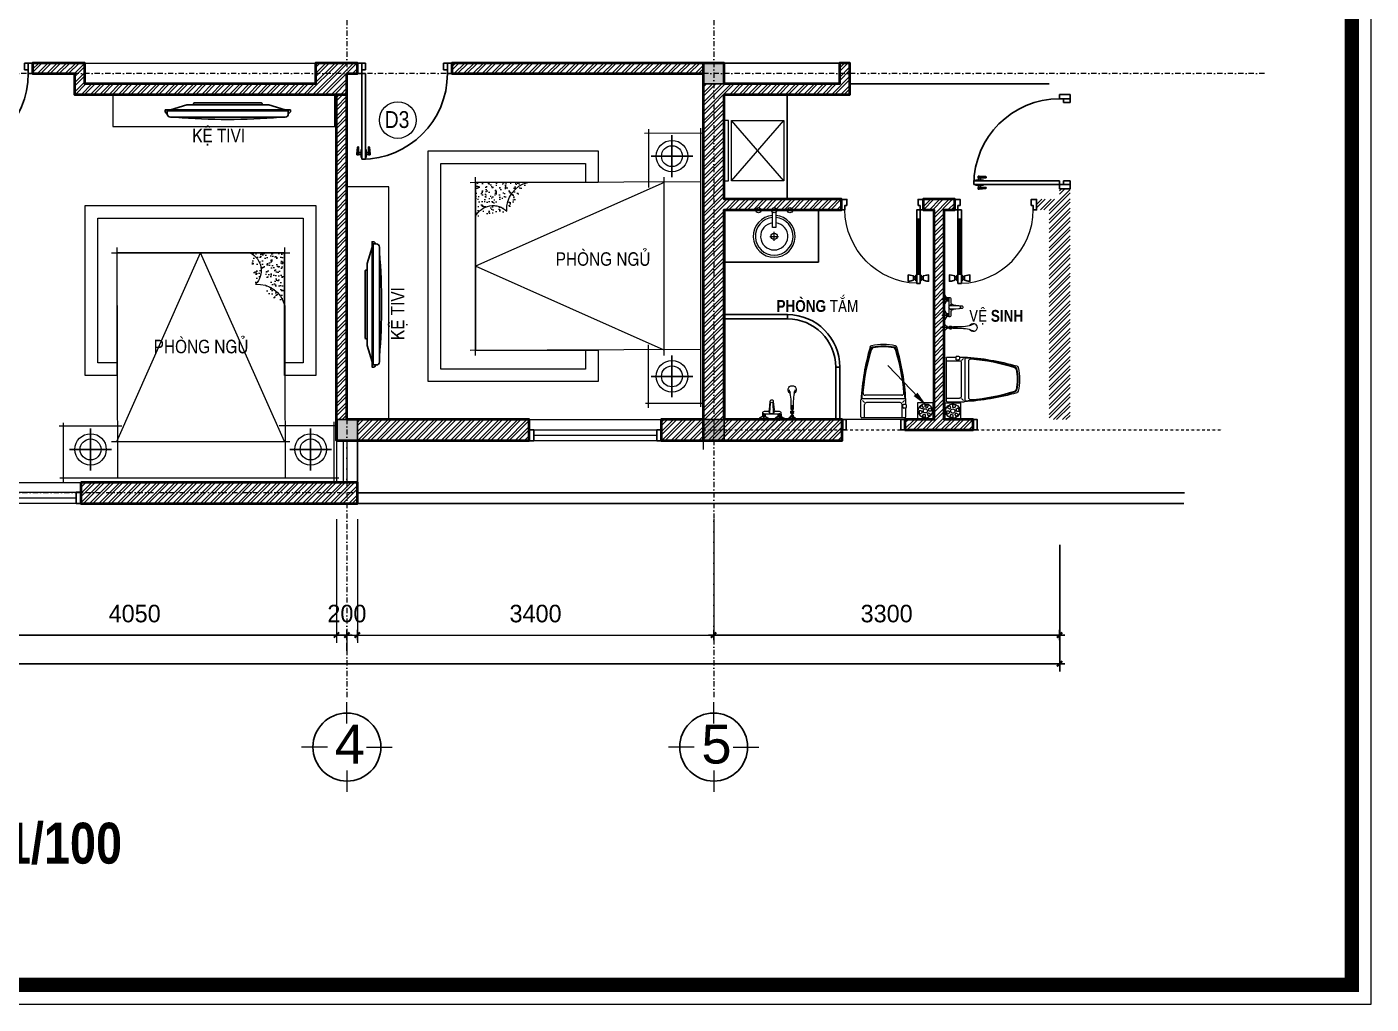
# Model space of a CAD drawing. Header units: millimetres. Extents: x 615730 to 2792744, y 139412 to 597571.
# Drawn here: x 1227674 to 1240500, y 232386 to 241705 of the extents above; entities that cross this region are included whole.
import ezdxf
from ezdxf.enums import TextEntityAlignment as Align

# ---------------------------------------------------------------- set-up
doc = ezdxf.new("R2010")
doc.units = ezdxf.units.MM
doc.header["$MEASUREMENT"] = 0
doc.header["$PDMODE"] = 34
doc.linetypes.add('DASHDOT', pattern=[1, 0.5, -0.25, 0, -0.25])
doc.linetypes.add('DOT', pattern=[0.25, 0, -0.25])
doc.layers.get('0').update_dxf_attribs({"lineweight": 5})
for name, color, linetype, lineweight in [('0.1(9)', 9, 'Continuous', 13), ('1', 1, 'Continuous', 40), ('1L', 1, 'Continuous', 9), ('AN_0.20', 2, 'Continuous', 20), ('AN_CUA', 51, 'Continuous', 15), ('CHITIET', 144, 'Continuous', 5), ('HATCH', 42, 'Continuous', 5), ('KT', 148, 'Continuous', 18), ('NETMANH', 155, 'Continuous', 13), ('NETNGOAITUONG', 1, 'Continuous', 40), ('NTHAY1', 61, 'Continuous', 25), ('thay', 7, 'Continuous', 15), ('TIM TRUC', 149, 'DASHDOT', 9), ('VATDUNG', 33, 'Continuous', 13), ('VATLIEU', 35, 'Continuous', 9), ('VLIEU', 250, 'Continuous', 9)]:
    doc.layers.add(name, color=color, linetype=linetype, lineweight=lineweight)
for name, color, linetype in [('AN_TEXT', 254, 'Continuous'), ('CUA', 132, 'Continuous'), ('DOORS', 1, 'Continuous'), ('H', 252, 'Continuous'), ('KICHTHUOC', 1, 'Continuous'), ('LINE-CUT', 20, 'Continuous'), ('NET MANH', 252, 'Continuous'), ('NETCAT', 4, 'Continuous'), ('netthay', 3, 'Continuous'), ('NOITHAT', 144, 'Continuous'), ('ROAN', 5, 'Continuous'), ('SWING', 7, 'Continuous'), ('TEXT', 2, 'Continuous'), ('THBI-VS', 1, 'Continuous'), ('VL', 155, 'Continuous')]:
    doc.layers.add(name, color=color, linetype=linetype)
doc.styles.add('H-B', font='')
doc.styles.add('H280', font='', dxfattribs={"height": 200})
doc.styles.add('KT OZON', font='', dxfattribs={"height": 200})
doc.styles.add('romans', font='romans.shx', dxfattribs={"height": 240})
doc.styles.get("Standard").update_dxf_attribs({"font": ''})
doc.styles.add('STYLE2', font='')
doc.styles.add('VN HELL-B', font='')
doc.styles.add('VNI-AVO', font='vni-roms.shx')
doc.styles.get('H-B').set_extended_font_data('VNI-Helve-Condense', bold=True)
doc.styles.get('H280').set_extended_font_data('VNI-Avo')
doc.styles.get('KT OZON').set_extended_font_data('VNI-Helve')
doc.styles.get('Standard').set_extended_font_data('VNI-Avo')
doc.styles.get('STYLE2').set_extended_font_data('.VnArial NarrowH')
doc.styles.get('VN HELL-B').set_extended_font_data('VNI-Helve-Condense', bold=True)
doc.dimstyles.new('1-50b', dxfattribs={"dimtxt": 167, "dimasz": 50, "dimexe": 75, "dimexo": 150, "dimgap": 120, "dimtad": 1, "dimdec": 0, "dimzin": 12, "dimtxsty": 'VNI-AVO', "dimblk": ']', "dimcen": 0, "dimdle": 50, "dimclrd": 252, "dimclre": 252, "dimclrt": 2, "dimadec": 0, "dimazin": 0, "dimtfac": 1, "dimtdec": 0, "dimtix": 1, "dimtmove": 2, "dimatfit": 0, "dimldrblk": 'OPEN90', "dimfxl": 1, "dimlwd": -1, "dimlwe": -1, "dimarcsym": 0})
doc.dimstyles.new('LU-LD50', dxfattribs={"dimscale": 50, "dimtxt": 2, "dimasz": 3, "dimexe": 1.5, "dimexo": 1.5, "dimgap": 1, "dimtad": 1, "dimdec": 0, "dimzin": 0, "dimdsep": 46, "dimtxsty": 'VN HELL-B', "dimcen": 1, "dimdle": 1, "dimclrd": 256, "dimclre": 256, "dimclrt": 40, "dimadec": 0, "dimazin": 0, "dimtfac": 1, "dimtdec": 0, "dimtix": 1, "dimtmove": 2, "dimatfit": 3, "dimfxl": 2, "dimtolj": 1, "dimtzin": 0, "dimarcsym": 0})
pattern_1 = [(45, (552952.06, -52550.75), (-44.194174, 44.194174), []), (45, (552952.06, -52519.5), (-44.194174, 44.194174), [])]

# ---------------------------------------------------------------- blocks, each defined once
blk = doc.blocks.new('08PDRR02')
at = {"color": 0, "linetype": 'ByBlock'}
for p, q in [((1, 0), (0, 0)), ((0, 0), (0, -1)), ((1, -1), (1, 0)), ((0, -1), (1, -1))]:
    blk.add_line(p, q, dxfattribs=at)
blk = doc.blocks.new('08PDNB02')
at = {"color": 0, "linetype": 'ByBlock'}
for p, q in [((0, -1.62), (0, 1.62)), ((0, 1.62), (0.25, 1.62)), ((0.25, -1.62), (0.25, 1.62)), ((0.25, 0.38), (1.25, 0.38)), ((1.25, -0.55), (1.25, 2.75)), ((1.25, 2.75), (1.54, 2.75)), ((1.54, 2.75), (1.69, 2.59)), ((1.69, 2.59), (1.95, -0.13)), ((0.25, -1.62), (0, -1.62)), ((1.25, -0.38), (0.25, -0.38)), ((1.95, -0.55), (1.25, -0.55)), ((1.95, -0.13), (1.95, -0.55))]:
    blk.add_line(p, q, dxfattribs=at)
blk = doc.blocks.new('*U45')
at = {"layer": 'DOORS', "color": 0, "linetype": 'Continuous', "ltscale": 200}
for p, q in [((0, 15), (0, 55)), ((900, 15), (900, 55)), ((0, -25), (0, -55)), ((900, -25), (900, -55))]:
    blk.add_line(p, q, dxfattribs=at)
at = {"layer": 'SWING', "color": 1, "linetype": 'Continuous', "ltscale": 200}
blk.add_arc((0, 55), 900, 0, 90, dxfattribs=at)
at = {"layer": 'DOORS', "color": 8, "linetype": 'Continuous', "ltscale": 200, "xscale": 25.4, "yscale": 25.4, "zscale": 25.4, "rotation": 180}
blk.add_blockref('08PDNB02', (0, 895), dxfattribs=at)
at = {"layer": 'DOORS', "color": 0, "linetype": 'Continuous', "ltscale": 200, "xscale": 900, "yscale": 39.99999999999999, "rotation": 90}
blk.add_blockref('08PDRR02', (0, 55), dxfattribs=at)
at = {"layer": 'DOORS', "color": 8, "linetype": 'Continuous', "ltscale": 200, "xscale": 25.4, "yscale": -25.4, "zscale": 25.4}
blk.add_blockref('08PDNB02', (40, 895), dxfattribs=at)
at = {"layer": 'DOORS', "color": 0, "linetype": 'Continuous', "ltscale": 200, "xscale": 45, "yscale": 110}
for p in [(-45, 55), (900, 55)]:
    blk.add_blockref('08PDRR02', p, dxfattribs=at)
at = {"layer": 'DOORS', "color": 1, "linetype": 'Continuous', "ltscale": 200, "xscale": 39.99999999999999, "yscale": 69.99999999999999}
for p in [(0, 15), (860, 15)]:
    blk.add_blockref('08PDRR02', p, dxfattribs=at)
blk = doc.blocks.new('A$C15981CF1')
at = {"color": 8, "linetype": 'Continuous'}
for p, q in [((81, 101), (81, 599)), ((98, 611), (98, 89)), ((114, 101), (114, 599)), ((71, 61), (51, 61)), ((71, 40), (51, 40)), ((124, 61), (144, 61)), ((124, 40), (144, 40))]:
    blk.add_line(p, q, dxfattribs=at)
for points in [[(101, 741), (101, 801), (51, 801), (51, 700), (81, 700), (81, 741)], [(780, 741), (780, 801), (831, 801), (831, 700), (800, 700), (800, 741)], [(81, 599), (91, 599), (91, 611), (104, 611), (104, 599), (114, 599), (114, 700), (81, 700)], [(51, 30), (18, 22), (0, 20), (0, 81), (18, 79), (51, 71)], [(91, 89), (91, 101), (81, 101), (81, 0), (114, 0), (114, 101), (104, 101), (104, 89)], [(144, 30), (178, 22), (195, 20), (195, 81), (178, 79), (144, 71)]]:
    blk.add_lwpolyline(points, close=True, dxfattribs=at)
for points in [[(81, 78), (76, 78, 0.414214), (71, 73), (71, 30, 0.414214), (76, 25), (81, 25)], [(114, 78), (119, 78, -0.414214), (124, 73), (124, 30, -0.414214), (119, 25), (114, 25)]]:
    blk.add_lwpolyline(points, format="xyb", dxfattribs=at)
at = {"layer": '1L', "color": 8, "linetype": 'Continuous'}
for p, q in [((91, 611), (91, 89)), ((104, 611), (104, 89))]:
    blk.add_line(p, q, dxfattribs=at)
at = {"layer": '1L', "color": 8}
blk.add_arc((90, 710), 710, 271.9486, 359.1894, dxfattribs=at)
blk = doc.blocks.new('A$C1697067F')
at = {"layer": 'NETCAT', "color": 8, "linetype": 'Continuous'}
blk.add_blockref('A$C15981CF1', (0, 0), dxfattribs=at)
blk = doc.blocks.new('TRUC 1')
at = {"ltscale": 50}
blk.add_circle((0, -9525), 8572, dxfattribs=at)
at = {"layer": '0.1(9)', "ltscale": 50}
for p, q in [((0, -3572), (0, 1782)), ((-4942, -9525), (-11427, -9525)), ((4942, -9525), (11427, -9525)), ((0, -15478), (0, -20832))]:
    blk.add_line(p, q, dxfattribs=at)
at = {"layer": 'TEXT', "ltscale": 50, "style": 'H280'}
blk.add_attdef('1', text='', height=10478, dxfattribs=at).set_placement((-214, -4892), align=Align.CENTER)
blk = doc.blocks.new(']')
for p, q in [((1, 0), (-1, 0)), ((0, 1), (0, -1))]:
    blk.add_line(p, q)
at = {"color": 9, "const_width": 0.4}
blk.add_lwpolyline([(-0.51, -0.51), (0.51, 0.51)], dxfattribs=at)
blk = doc.blocks.new('*D1789')
at = {"layer": 'DEFPOINTS', "color": 0, "ltscale": 10, "transparency": 16777216}
for p in [(1226677, 235905), (1230727, 235905), (1230727, 235905)]:
    blk.add_point(p, dxfattribs=at)
at = {"layer": 'VL', "color": 252, "ltscale": 10, "transparency": 16777216}
for p, q in [((1226727, 235905), (1230677, 235905)), ((1226677, 235755), (1226677, 235830)), ((1230727, 235755), (1230727, 235830))]:
    blk.add_line(p, q, dxfattribs=at)
at = {"layer": 'VL', "color": 252, "ltscale": 10, "transparency": 16777216, "xscale": 50, "yscale": 50, "zscale": 50, "rotation": 180}
blk.add_blockref(']', (1226677, 235905), dxfattribs=at)
at = {"layer": 'VL', "color": 252, "ltscale": 10, "transparency": 16777216, "xscale": 50, "yscale": 50, "zscale": 50}
blk.add_blockref(']', (1230727, 235905), dxfattribs=at)
at = {"layer": 'VL', "color": 2, "ltscale": 10, "transparency": 16777216, "insert": (1228702, 236109), "char_height": 167, "attachment_point": 5, "style": 'VNI-AVO'}
blk.add_mtext('4050', dxfattribs=at)
blk = doc.blocks.new('_Open90')
at = {"color": 0, "linetype": 'ByBlock', "lineweight": -2}
for p, q in [((0, 0), (-1, 0)), ((-0.5, 0.5), (0, 0)), ((0, 0), (-0.5, -0.5))]:
    blk.add_line(p, q, dxfattribs=at)
blk = doc.blocks.new('*D1790')
at = {"layer": 'DEFPOINTS', "color": 0, "ltscale": 10, "transparency": 16777216}
for p in [(1237527, 235905), (1234227, 235830), (1237527, 235830)]:
    blk.add_point(p, dxfattribs=at)
at = {"layer": 'VL', "color": 252, "ltscale": 10, "transparency": 16777216}
blk.add_line((1234277, 235905), (1237477, 235905), dxfattribs=at)
at = {"layer": 'VL', "color": 252, "ltscale": 10, "transparency": 16777216, "xscale": 50, "yscale": 50, "zscale": 50, "rotation": 180}
blk.add_blockref(']', (1234227, 235905), dxfattribs=at)
at = {"layer": 'VL', "color": 252, "ltscale": 10, "transparency": 16777216, "xscale": 50, "yscale": 50, "zscale": 50}
blk.add_blockref(']', (1237527, 235905), dxfattribs=at)
at = {"layer": 'VL', "color": 2, "ltscale": 10, "transparency": 16777216, "insert": (1235877, 236109), "char_height": 167, "attachment_point": 5, "style": 'VNI-AVO'}
blk.add_mtext('3300', dxfattribs=at)
blk = doc.blocks.new('*D1792')
at = {"layer": 'DEFPOINTS', "color": 0, "ltscale": 10, "transparency": 16777216}
for p in [(1216928, 236916), (1237528, 236916), (1237528, 235631)]:
    blk.add_point(p, dxfattribs=at)
at = {"layer": 'VL', "color": 252, "ltscale": 10, "transparency": 16777216}
for p, q in [((1216928, 236766), (1216928, 235556)), ((1237528, 236766), (1237528, 235556)), ((1216978, 235631), (1237478, 235631))]:
    blk.add_line(p, q, dxfattribs=at)
at = {"layer": 'VL', "color": 252, "ltscale": 10, "transparency": 16777216, "xscale": 50, "yscale": 50, "zscale": 50, "rotation": 180}
blk.add_blockref(']', (1216928, 235631), dxfattribs=at)
at = {"layer": 'VL', "color": 252, "ltscale": 10, "transparency": 16777216, "xscale": 50, "yscale": 50, "zscale": 50}
blk.add_blockref(']', (1237528, 235631), dxfattribs=at)
at = {"layer": 'VL', "color": 2, "ltscale": 10, "transparency": 16777216, "insert": (1227228, 235835), "char_height": 167, "attachment_point": 5, "style": 'VNI-AVO'}
blk.add_mtext('20600', dxfattribs=at)
blk = doc.blocks.new('c2')
at = {"layer": 'VATDUNG'}
for p, q in [((-81319, -39600), (-81403, -39600)), ((-81361, -39558), (-81361, -39642))]:
    blk.add_line(p, q, dxfattribs=at)
blk.add_lwpolyline([(-81376, -39829), (-81376, -39684), (-81346, -39684), (-81346, -39829)], dxfattribs=at)
for centre, radius in [((-81361, -39600), 30), ((-81511, -39849), 25), ((-81361, -39849), 25), ((-81211, -39849), 25)]:
    blk.add_circle(centre, radius, dxfattribs=at)
for radius, start, end in [(200, 274.3012, 265.6988), (180, 274.7802, 265.2198), (130, 276.6258, 263.3742)]:
    blk.add_arc((-81361, -39600), radius, start, end, dxfattribs=at)
blk = doc.blocks.new('GA')
at = {"layer": 'VATDUNG', "ltscale": 3}
for p, q in [((-35, 0), (-60, 0)), ((-30, 18), (-52, 30)), ((-18, 30), (-30, 52)), ((0, 35), (0, 60)), ((18, 30), (30, 52)), ((30, 18), (52, 30)), ((-30, -18), (-52, -30)), ((-18, -30), (-30, -52)), ((0, -35), (0, -60)), ((18, -30), (30, -52)), ((30, -18), (52, -30)), ((35, 0), (60, 0))]:
    blk.add_line(p, q, dxfattribs=at)
blk.add_lwpolyline([(-75, -75), (75, -75), (75, 75), (-75, 75)], close=True, dxfattribs=at)
for radius in [68.4, 20.2]:
    blk.add_circle((0, 0), radius, dxfattribs=at)
for radius, start, end in [(60, 180, 210), (60, 120, 150), (35.1, 180, 210), (35.1, 120, 150), (60, 60, 90), (35.1, 60, 90), (35.1, 0, 30), (60, 0, 30), (60, 240, 270), (35.1, 240, 270), (35.1, 300, 330), (60, 300, 330)]:
    blk.add_arc((0, 0), radius, start, end, dxfattribs=at)
blk = doc.blocks.new('WC-P05')
at = {"layer": 'VATDUNG'}
for p, q in [((-210, 430), (-210, 409)), ((-202, 532), (-202, 439)), ((-201, 439), (-180, 439)), ((-192, 542), (263, 542)), ((-171, 430), (-171, 409)), ((-163, 542), (-163, 401)), ((234, 542), (234, 401)), ((273, 532), (273, 352)), ((-202, 400), (-202, 352)), ((-201, 400), (-180, 400)), ((-192, 342), (263, 342)), ((-167, 379), (-188, 357)), ((-159, 303), (229, 303)), ((-143, 381), (214, 381)), ((237, 379), (258, 357))]:
    blk.add_line(p, q, dxfattribs=at)
blk.add_lwpolyline([(-91, -222, 0.114547), (161, -222, 0.114547)], format="xyb", dxfattribs=at)
for centre, radius, start, end in [((-201, 430), 9, 90, 180), ((-192, 532), 10, 90, 180), ((-180, 430), 9, 0, 90), ((263, 532), 10, 0, 90), ((-201, 409), 9, 180, 270), ((2309, 492), 2515, 183.2067, 196.1242), ((-192, 352), 10, 180, 270), ((1906, 447), 2103, 182.8743, 197.6554), ((-159, 280), 22.5, 90, 184.6246), ((-180, 409), 9, 270, 0), ((-143, 401), 20, 180, 270), ((-1836, 447), 2103, 342.3446, 357.1257), ((-2239, 492), 2515, 343.8727, 356.7933), ((214, 401), 20, 270, 0), ((229, 280), 22.5, 355.3754, 90), ((263, 352), 10, 270, 0), ((1906, 447), 2095, 184.6245, 197.5277), ((-1836, 447), 2095, 342.464, 355.3754), ((-86, -200), 22.5, 196.1242, 256.8994), ((-76, -184), 22.5, 197.6554, 257.5059), ((-70, -177), 22.5, 197.5277, 258.1005), ((35, 318), 536, 257.5059, 282.4941), ((36, 324), 535, 258.1005, 281.7373), ((140, -177), 22.5, 281.7373, 342.464), ((146, -184), 22.5, 282.4941, 342.3446), ((156, -200), 22.5, 283.0378, 343.8727)]:
    blk.add_arc(centre, radius, start, end, dxfattribs=at)
blk = doc.blocks.new('vtt2')
at = {"layer": 'VATDUNG'}
for p, q in [((-10, 0), (10, 0)), ((10, 0), (10, -10)), ((140, 0), (140, -10)), ((160, 0), (140, 0)), ((-44, -16), (-44, -11)), ((-44, -11), (44, -11)), ((-16, -33), (-44, -16)), ((-44, -16), (44, -16)), ((0, -33), (-16, -33)), ((-15, -51), (-15, -39)), ((-13, -37), (-14, -33)), ((-13, -37), (-10, -37)), ((10, -10), (-10, -10)), ((-9, -56), (-9, -53)), ((-7, -52), (-7, -37)), ((-4, -37), (4, -37)), ((4, -53), (-4, -53)), ((0, -33), (16, -33)), ((7, -52), (7, -37)), ((9, -56), (9, -53)), ((10, -37), (13, -37)), ((13, -53), (10, -53)), ((13, -37), (14, -33)), ((15, -39), (15, -51)), ((16, -33), (44, -16)), ((44, -16), (44, -11)), ((58, -68), (63, -156)), ((92, -68), (87, -156)), ((106, -16), (106, -11)), ((194, -11), (106, -11)), ((134, -33), (106, -16)), ((194, -16), (106, -16)), ((150, -33), (134, -33)), ((135, -39), (135, -51)), ((137, -37), (136, -33)), ((140, -37), (137, -37)), ((137, -53), (140, -53)), ((140, -10), (160, -10)), ((141, -56), (141, -53)), ((143, -52), (143, -37)), ((154, -37), (146, -37)), ((146, -53), (154, -53)), ((150, -33), (166, -33)), ((157, -52), (157, -37)), ((159, -56), (159, -53)), ((163, -37), (160, -37)), ((163, -37), (164, -33)), ((165, -51), (165, -39)), ((166, -33), (194, -16)), ((194, -16), (194, -11)), ((237, -15), (237, -11)), ((302, -11), (237, -11)), ((261, -35), (237, -15)), ((302, -15), (237, -15)), ((257, -65), (257, -78)), ((258, -43), (258, -37)), ((280, -37), (259, -37)), ((259, -43), (280, -43)), ((261, -35), (270, -35)), ((261, -45), (270, -45)), ((266, -60), (267, -47)), ((278, -35), (270, -35)), ((278, -45), (270, -45)), ((273, -60), (272, -47)), ((278, -35), (302, -15)), ((280, -43), (280, -37)), ((282, -65), (282, -78)), ((302, -15), (302, -11))]:
    blk.add_line(p, q, dxfattribs=at)
at = {"layer": 'VATDUNG', "linetype": 'Continuous'}
for p, q in [((0, 11), (0, -62)), ((150, 11), (150, -62)), ((270, -138), (270, 24)), ((259, -43), (259, -37)), ((260, -43), (260, -37)), ((261, -43), (261, -37)), ((262, -43), (262, -37)), ((263, -43), (263, -37)), ((263, -85), (263, -73)), ((264, -43), (264, -37)), ((265, -43), (265, -37)), ((266, -43), (266, -37)), ((267, -43), (267, -37)), ((268, -43), (268, -37)), ((269, -43), (269, -37)), ((270, -43), (270, -37)), ((271, -43), (271, -37)), ((272, -43), (272, -37)), ((273, -43), (273, -37)), ((274, -43), (274, -37)), ((275, -43), (275, -37)), ((276, -43), (276, -37)), ((276, -85), (276, -73)), ((277, -43), (277, -37)), ((278, -43), (278, -37)), ((279, -43), (279, -37))]:
    blk.add_line(p, q, dxfattribs=at)
at = {"layer": 'VATDUNG'}
for points in [[(-10, -10), (-10, 0)], [(160, -10), (160, 0)]]:
    blk.add_lwpolyline(points, dxfattribs=at)
for points in [[(-10, -53), (-13, -53, -0.414214), (-15, -51)], [(53, -95, -0.076151), (50, -87, 0.253452), (33, -78), (1, -78, -0.414214), (-15, -62), (-15, -56), (165, -56), (165, -62, -0.414214), (149, -78), (117, -78, 0.253452), (100, -87, -0.076151), (97, -95)], [(53, -96), (61, -175, 1.184895), (89, -175), (97, -95)], [(160, -53), (163, -53, 0.414214), (165, -51)], [(262, -100, 0.24616), (260, -103), (260, -177, -0.04738), (251, -252, 3.957386), (288, -252, -0.04738), (280, -177), (280, -103, 0.182299), (278, -100, 0.036518), (277, -97, 0.144549), (262, -97, 0.036518), (261, -100)], [(266, -57, 0.018576), (265, -58, 0.076901), (261, -59, 0.107156), (258, -62, 0.146395), (257, -65, 0.146395)], [(270, -71, 0.063925), (265, -71, 0.076901), (261, -73, 0.107156), (258, -76, 0.146395), (257, -78, 0.146395), (258, -81, 0.107156), (261, -84, 0.045668), (263, -85, 0.063925)], [(276, -85, 0.045668), (278, -84, 0.107156), (281, -81, 0.146395), (282, -78, 0.146395), (281, -76, 0.107156), (278, -73, 0.076901), (274, -71, 0.063925), (270, -71, 0.063925)], [(282, -65, 0.146395), (281, -62, 0.107156), (278, -59, 0.076901), (274, -58, 0.018576), (273, -57, 0.063925)]]:
    blk.add_lwpolyline(points, format="xyb", dxfattribs=at)
at = {"layer": 'VATDUNG', "linetype": 'Continuous'}
for points in [[(270, -72, 0.063925), (265, -73, 0.076901), (261, -74, 0.107156), (259, -76, 0.146395), (259, -78, 0.146395), (259, -80, 0.107156), (261, -83, 0.033209), (263, -83, 0.063925)], [(276, -83, 0.033209), (278, -83, 0.107156), (280, -80, 0.146395), (280, -78, 0.146395), (280, -76, 0.107156), (278, -74, 0.076901), (274, -73, 0.063925), (270, -72, 0.063925)]]:
    blk.add_lwpolyline(points, format="xyb", dxfattribs=at)
at = {"layer": 'VATDUNG'}
for centre, radius, start, end in [((-13, -39), 2, 90, 180), ((-23, -97), 61.9, 75.1734, 77.7048), ((-23, 8), 61.9, 282.2952, 284.8266), ((9, -97), 61.9, 102.2952, 104.8266), ((9, 8), 61.9, 255.1734, 257.7048), ((-9, -97), 61.9, 75.1734, 77.7048), ((-9, 8), 61.9, 282.2952, 284.8266), ((23, -97), 61.9, 102.2952, 104.8266), ((23, 8), 61.9, 255.1734, 257.7048), ((13, -39), 2, 0, 90), ((13, -51), 2, 270, 0), ((75, -82), 25.7, 346.8148, 193.1852), ((75, -82), 25.7, 210.604, 233.5986), ((33, -98), 20, 6.0147, 10.6781), ((75, -82), 25.7, 306.4014, 329.396), ((117, -98), 20, 169.3219, 173.9853), ((137, -39), 2, 90, 180), ((137, -51), 2, 180, 270), ((127, -97), 61.9, 75.1734, 77.7048), ((127, 8), 61.9, 282.2952, 284.8266), ((159, -97), 61.9, 102.2952, 104.8266), ((159, 8), 61.9, 255.1734, 257.7048), ((141, -97), 61.9, 75.1734, 77.7048), ((141, 8), 61.9, 282.2952, 284.8266), ((173, -97), 61.9, 102.2952, 104.8266), ((173, 8), 61.9, 255.1734, 257.7048), ((163, -39), 2, 0, 90), ((261, -36), 1.64, 104.0487, 187.5065), ((261, -44), 1.64, 172.4935, 255.9513), ((270, -127), 28, 73.5498, 106.4502), ((269, -43), 4.42, 204.1816, 274.5789), ((268, -60), 2.4, 173.0536, 247.3092), ((270, -57), 6.2, 247.3092, 292.6908), ((270, -43), 4.42, 265.4211, 335.8184), ((271, -60), 2.4, 292.6908, 6.9464), ((276, -103), 3.78, 49.8361, 63.8259), ((278, -36), 1.64, 352.4935, 75.9513), ((278, -44), 1.64, 284.0487, 7.5065), ((75, -155), 12.4, 183.071, 356.929), ((31, -194), 228, 340.6929, 344.5981), ((-141, -170), 401, 347.8411, 348.1128), ((680, -170), 401, 191.8872, 192.1589), ((508, -194), 228, 195.4019, 199.3071), ((-23251, 9104), 25297, 338.1998, 338.2527), ((23790, 9104), 25297, 201.7473, 201.8002)]:
    blk.add_arc(centre, radius, start, end, dxfattribs=at)
blk = doc.blocks.new('*D1837')
at = {"layer": 'DEFPOINTS', "color": 0, "ltscale": 10, "transparency": 16777216}
for p in [(1230627, 237161), (1230827, 237161), (1230827, 235905)]:
    blk.add_point(p, dxfattribs=at)
at = {"layer": 'KT', "color": 252, "ltscale": 10, "transparency": 16777216}
for p, q in [((1230627, 237011), (1230627, 235830)), ((1230827, 237011), (1230827, 235830)), ((1230577, 235905), (1230527, 235905)), ((1230627, 235905), (1230827, 235905)), ((1230877, 235905), (1230927, 235905))]:
    blk.add_line(p, q, dxfattribs=at)
at = {"layer": 'KT', "color": 252, "ltscale": 10, "transparency": 16777216, "xscale": 50, "yscale": 50, "zscale": 50}
blk.add_blockref(']', (1230627, 235905), dxfattribs=at)
at = {"layer": 'KT', "color": 252, "ltscale": 10, "transparency": 16777216, "xscale": 50, "yscale": 50, "zscale": 50, "rotation": 180}
blk.add_blockref(']', (1230827, 235905), dxfattribs=at)
at = {"layer": 'KT', "color": 2, "ltscale": 10, "transparency": 16777216, "insert": (1230727, 236109), "char_height": 167, "attachment_point": 5, "style": 'VNI-AVO'}
blk.add_mtext('200', dxfattribs=at)
blk = doc.blocks.new('*D1838')
at = {"layer": 'DEFPOINTS', "color": 0, "ltscale": 10, "transparency": 16777216}
for p in [(1230827, 237161), (1234227, 237161), (1234227, 235905)]:
    blk.add_point(p, dxfattribs=at)
at = {"layer": 'KT', "color": 252, "ltscale": 10, "transparency": 16777216}
for p, q in [((1230827, 237011), (1230827, 235830)), ((1234227, 237011), (1234227, 235830)), ((1230877, 235905), (1234177, 235905))]:
    blk.add_line(p, q, dxfattribs=at)
at = {"layer": 'KT', "color": 252, "ltscale": 10, "transparency": 16777216, "xscale": 50, "yscale": 50, "zscale": 50, "rotation": 180}
blk.add_blockref(']', (1230827, 235905), dxfattribs=at)
at = {"layer": 'KT', "color": 252, "ltscale": 10, "transparency": 16777216, "xscale": 50, "yscale": 50, "zscale": 50}
blk.add_blockref(']', (1234227, 235905), dxfattribs=at)
at = {"layer": 'KT', "color": 2, "ltscale": 10, "transparency": 16777216, "insert": (1232527, 236109), "char_height": 167, "attachment_point": 5, "style": 'VNI-AVO'}
blk.add_mtext('3400', dxfattribs=at)
blk = doc.blocks.new('A$C438469C1')
at = {"layer": 'CHITIET', "linetype": 'Continuous', "ltscale": 50}
h = blk.add_hatch(dxfattribs=at)
h.set_pattern_fill('AR-SAND', color=256, scale=35, style=0)
h.set_pattern_definition([(322.5, (-143125.03, 97780.143), (-2.204768, -67.438832), [0, -53.2, 0, -59.5, 0, -56.875]), (352.5, (-143125.03, 97780.14), (61.942185, -98.77511), [0, -28.7, 0, -47.95, 0, -18.375]), (32.5, (-143168.08, 97780.143), (108.994965, -0.198067), [0, -17.5, 0, -63, 0, -82.25]), (42.5, (-143168.08, 97780.14), (105.21443, -30.718645), [0, -8.75, 0, -41.3, 0, -47.25])])
edge = h.paths.add_edge_path()
edge.add_arc((1895, 1621), 263, 13.6081, 94.3372, ccw=False)
edge.add_line((2150, 1683), (2150, 2183))
edge.add_line((2150, 2183), (1825, 2183))
edge.add_arc((1740, 2014), 189, -44.1639, 63.0886, ccw=False)
at = {"layer": 'CHITIET', "ltscale": 50}
for points in [[(550, 1683), (550, 1013), (250, 1013), (250, 2633), (2450, 2633), (2450, 1013), (2150, 1013), (2150, 2183), (1825, 2183), (550, 2183)], [(550, 1683), (550, 1133), (370, 1133), (370, 2513), (2330, 2513), (2330, 1133), (2150, 1133), (2150, 2183), (550, 2183)]]:
    blk.add_lwpolyline(points, close=True, dxfattribs=at)
for centre in [(300, 308), (2400, 308)]:
    blk.add_circle(centre, 100, dxfattribs=at)
at = {"layer": 'NETMANH', "ltscale": 50}
for p, q in [((42, 0), (42, 561)), ((2668, 35), (8, 35))]:
    blk.add_line(p, q, dxfattribs=at)
at = {"layer": 'ROAN', "ltscale": 50}
for points in [[(300, 108), (300, 508)], [(2400, 108), (2400, 508)], [(100, 308), (500, 308)], [(2600, 308), (2200, 308)]]:
    blk.add_lwpolyline(points, dxfattribs=at)
at = {"layer": 'VATLIEU'}
for points in [[(500, 2183), (2200, 2183)], [(550, 2233), (558, 33)], [(550, 383), (1350, 2183)], [(2150, 383), (1350, 2183)], [(2150, 2233), (2158, 33)], [(0, 533), (600, 533)], [(2656, 533), (2100, 533)], [(2620, 570), (2622, 6)], [(500, 383), (2200, 383)]]:
    blk.add_lwpolyline(points, dxfattribs=at)
blk.add_lwpolyline([(1875, 1883, -0.367577), (2150, 1683), (2150, 2183), (1825, 2183, -0.505424)], format="xyb", close=True, dxfattribs=at)
for centre in [(300, 308), (2400, 308)]:
    blk.add_circle(centre, 150, dxfattribs=at)
blk = doc.blocks.new('A$C62474ED8')
at = {"layer": 'NETCAT', "rotation": 180}
blk.add_blockref('A$C438469C1', (2668, 2633), dxfattribs=at)
blk = doc.blocks.new('A$C11FC7E3C')
at = {"layer": 'NETCAT'}
blk.add_blockref('A$C62474ED8', (0, 0), dxfattribs=at)
blk = doc.blocks.new('A$C35AB7266')
at = {"layer": 'KICHTHUOC'}
blk.add_blockref('A$C11FC7E3C', (0, 0), dxfattribs=at)
blk = doc.blocks.new('A$C0C8A56CD')
at = {"layer": 'LINE-CUT', "xscale": -1}
blk.add_blockref('A$C35AB7266', (2668, 0), dxfattribs=at)
blk = doc.blocks.new('A$C0EBC0528')
for p, q in [((1145, 137), (50, 137)), ((20, 107), (20, 68)), ((20, 78), (1175, 78)), ((207, 20), (50, 68)), ((207, 20), (988, 20)), ((270, 10), (270, 20)), ((925, 10), (925, 20)), ((988, 20), (1145, 68)), ((1175, 68), (1175, 107)), ((280, 0), (915, 0))]:
    blk.add_line(p, q)
blk.add_lwpolyline([(20, 107), (0, 87), (0, 68), (1195, 68), (1195, 87), (1175, 107)])
for centre, radius, start, end in [((50, 107), 30, 90, 180), ((597, -6008), 6166, 85.3741, 94.6259), ((1145, 107), 30, 0, 90), ((280, 10), 10, 180, 270), ((915, 10), 10, 270, 0)]:
    blk.add_arc(centre, radius, start, end)

msp = doc.modelspace()

# ---------------------------------------------------------------- hatches: boundary and pattern name
at = {"layer": 'VLIEU', "ltscale": 10}
h = msp.add_hatch(dxfattribs=at)
h.set_pattern_fill('STEEL', color=256, scale=500, style=0)
h.set_pattern_definition(pattern_1)
h.paths.add_polyline_path([(1228226.7, 241160.8), (1228226.7, 241360.8), (1227727.1, 241360.8), (1227727.1, 241260.8), (1228126.7, 241260.8), (1228126.7, 241060.8), (1230727.1, 241060.8), (1230727.1, 241260.8), (1230827.1, 241260.8), (1230827.1, 241360.8), (1230427.1, 241360.8), (1230427.1, 241160.8)])
h = msp.add_hatch(dxfattribs=at)
h.set_pattern_fill('STEEL', color=256, scale=500, style=0)
h.set_pattern_definition(pattern_1)
h.paths.add_polyline_path([(1234127, 241260.8), (1234127, 241360.8), (1231727.1, 241360.8), (1231727.1, 241260.8)])
h.paths.add_polyline_path([(1234327, 241060.8), (1235526.5, 241060.8), (1235526.5, 241360.8), (1235426.5, 241360.8), (1235426.5, 241160.8), (1234327, 241160.8), (1234327, 241160.8), (1234127, 241160.8), (1234127, 237960.8), (1233727, 237960.8), (1233727, 237760.8), (1235452, 237760.8), (1235452, 237960.8), (1234527, 237960.8), (1234327, 237960.8), (1234327, 239960.8), (1234629.7, 239960.8, -0.8409897), (1234678.9, 239960.8), (1234779.7, 239960.8, -0.8409897), (1234828.9, 239960.8), (1234929.7, 239960.8, -0.8409897), (1234978.9, 239960.8), (1235447, 239960.8), (1235447, 240060.8), (1234327, 240060.8), (1234327, 240236), (1234327, 240236), (1234327, 240812), (1234327, 240812)])
h = msp.add_hatch(dxfattribs=at)
h.set_pattern_fill('STEEL', color=256, scale=500, style=0)
h.set_pattern_definition([(45, (552852.06, -52550.75), (-44.194174, 44.194174), []), (45, (552852.06, -52519.5), (-44.194174, 44.194174), [])])
h.paths.add_polyline_path([(1230627.1, 237960.8), (1230727.1, 237960.8), (1230727.1, 239510.8), (1230727.1, 239510.8), (1230727.1, 241060.8), (1230627.1, 241060.8), (1230627.1, 239619.1), (1230627.1, 239619.1)])
h = msp.add_hatch(dxfattribs=at)
h.set_pattern_fill('STEEL', color=256, scale=500, style=0)
h.set_pattern_definition(pattern_1)
h.paths.add_polyline_path([(1236427, 239261.8), (1236427, 239960.8), (1236527, 239960.8), (1236527, 240060.8), (1236327, 240060.8), (1236227, 240060.8), (1236227, 239960.8), (1236327, 239960.8), (1236327, 237960.8), (1236052, 237960.8), (1236052, 237860.8), (1236702, 237860.8), (1236702, 237960.8), (1236427, 237960.8), (1236427, 238805.4), (1236426.6, 238805.4), (1236426.6, 238870.2), (1236427, 238870.2), (1236427, 238913.7), (1236426.6, 238913.7), (1236426.6, 238947.2), (1236415.6, 238947.2), (1236415.6, 238967.3), (1236426.6, 238967.3), (1236426.6, 239000.8), (1236427, 239000.8), (1236427, 239063.7), (1236426.6, 239063.7), (1236426.6, 239097.2), (1236415.6, 239097.2), (1236415.6, 239117.3), (1236426.6, 239117.3), (1236426.6, 239150.8), (1236427, 239150.8)])
h.paths.add_polyline_path([(1237627, 240160.8), (1237527, 240160.8), (1237527, 240060.8), (1237307, 240060.8), (1237307, 239960.8), (1237427, 239960.8), (1237427, 237960.8), (1237627, 237960.8)])
h = msp.add_hatch(dxfattribs=at)
h.set_pattern_fill('STEEL', color=256, scale=500, style=0)
h.set_pattern_definition([(45, (552952.06, -51505.92), (-44.194174, 44.194174), []), (45, (552952.06, -51474.67), (-44.194174, 44.194174), [])])
h.paths.add_polyline_path([(1232467, 237960.8), (1230827.1, 237960.8), (1230827.1, 237760.8), (1232467, 237760.8)])
h = msp.add_hatch(dxfattribs=at)
h.set_pattern_fill('STEEL', color=256, scale=500, style=0)
h.set_pattern_definition(pattern_1)
h.paths.add_polyline_path([(1235452, 237760.8), (1235452, 237960.8), (1234866.1, 237960.8), (1234866.1, 237958), (1234846, 237958), (1234846, 237960.8), (1234716.1, 237960.8), (1234716.1, 237958), (1234696, 237958), (1234696, 237960.8), (1234527, 237960.8), (1234327, 237960.8), (1234327, 237760.8)])
h.paths.add_polyline_path([(1234127, 237960.8), (1233727, 237960.8), (1233727, 237863.8), (1233727, 237863.8), (1233727, 237760.8), (1234127, 237760.8)])
h = msp.add_hatch(dxfattribs=at)
h.set_pattern_fill('STEEL', color=256, scale=500, style=0)
h.set_pattern_definition(pattern_1)
h.paths.add_polyline_path([(1230827.1, 237360.8), (1228187.1, 237360.8), (1228187.1, 237160.8), (1230827.1, 237160.8), (1230827.1, 237260.8), (1230827.1, 237260.8)])

# ---------------------------------------------------------------- linework, layer by layer
at = {"layer": 'AN_0.20', "color": 3}
msp.add_circle((1231213.2, 240816.7), 175, dxfattribs=at)
at = {"layer": 'AN_CUA', "ltscale": 2}
for p, q in [((1236012, 237960.8), (1235492, 237960.8)), ((1236012, 237959.8), (1235492, 237959.8))]:
    msp.add_line(p, q, dxfattribs=at)
at = {"layer": 'CUA', "color": 3}
for points in [[(1235452, 237960.8), (1235492, 237960.8), (1235492, 237860.8), (1235452, 237860.8)], [(1236052, 237960.8), (1236012, 237960.8), (1236012, 237860.8), (1236052, 237860.8)], [(1236702, 237960.8), (1236742, 237960.8), (1236742, 237860.8), (1236702, 237860.8)]]:
    msp.add_lwpolyline(points, close=True, dxfattribs=at)
at = {"layer": 'CUA'}
for points in [[(1232509.2, 237863.8), (1232467, 237863.8), (1232467, 237758.2), (1232509.2, 237758.2), (1232509.2, 237863.8)], [(1233684.7, 237863.8), (1233727, 237863.8), (1233727, 237758.2), (1233684.7, 237758.2), (1233684.7, 237863.8)], [(1228144.9, 237266.5), (1228187.1, 237266.5), (1228187.1, 237160.8), (1228144.9, 237160.8), (1228144.9, 237266.5)]]:
    msp.add_lwpolyline(points, dxfattribs=at)
at = {"layer": 'H', "const_width": 138.2}
msp.add_lwpolyline([(1213312.4, 232569.9), (1240315.3, 232569.9), (1240315.3, 251554.8), (1213312.4, 251554.8)], close=True, dxfattribs=at)
at = {"layer": 'HATCH'}
msp.add_line((1228226.7, 241360.8), (1230427.1, 241360.8), dxfattribs=at)
at = {"layer": 'NET MANH'}
for points in [[(1234127, 241360.8), (1234327, 241360.8), (1234327, 241160.8), (1234127, 241160.8)], [(1230627.1, 237760.8), (1230827.1, 237760.8), (1230827.1, 237960.8), (1230627.1, 237960.8)], [(1234127, 237960.8), (1234327, 237960.8), (1234327, 237760.8), (1234127, 237760.8)]]:
    msp.add_lwpolyline(points, close=True, dxfattribs=at)
for points in [[(1234127, 241160.8), (1234327, 241160.8), (1234127, 241360.8), (1234327, 241360.8)], [(1230627.1, 237960.8), (1230827.1, 237960.8), (1230627.1, 237760.8), (1230827.1, 237760.8)], [(1234127, 237760.8), (1234327, 237760.8), (1234127, 237960.8), (1234327, 237960.8)]]:
    msp.add_solid(points, dxfattribs=at)
at = {"layer": 'NETNGOAITUONG'}
for p, q in [((1234127, 241360.8), (1234127, 241160.8)), ((1234327, 239960.8), (1234327, 237960.8)), ((1230627.1, 237760.8), (1230627.1, 237960.8)), ((1234127, 237960.8), (1234127, 237760.8)), ((1235452, 237960.8), (1235452, 237860.8))]:
    msp.add_line(p, q, dxfattribs=at)
msp.add_lwpolyline([(1230727.1, 241060.8), (1230727.1, 241260.8), (1230827.1, 241260.8), (1230827.1, 241360.8), (1230427.1, 241360.8), (1230427.1, 241160.8), (1228226.7, 241160.8), (1228226.7, 241360.8), (1227727.1, 241360.8), (1227727.1, 241260.8), (1228126.7, 241260.8), (1228126.7, 241060.8), (1230727.1, 241060.8)], close=True, dxfattribs=at)
for points in [[(1233727, 237760.8), (1235452, 237760.8), (1235452, 237760.8), (1235452, 237760.8), (1235452, 237760.8), (1235452, 237760.8), (1235452, 237960.8), (1234527, 237960.8), (1234327, 237960.8), (1234327, 239960.8), (1235447, 239960.8), (1235447, 240060.8), (1234327, 240060.8), (1234327, 241060.8), (1235526.5, 241060.8), (1235526.5, 241360.8), (1235426.5, 241360.8), (1235426.5, 241160.8), (1234327, 241160.8), (1234327, 241360.8), (1231727.1, 241360.8), (1231727.1, 241260.8), (1234127, 241260.8), (1234127, 237960.8), (1233727, 237960.8), (1233727, 237760.8)], [(1230627.1, 237960.8), (1230627.1, 237760.8), (1230627.1, 237760.8), (1232467, 237760.8), (1232467, 237960.8), (1230727.1, 237960.8), (1230727.1, 239510.8), (1230727.1, 239510.8), (1230727.1, 241060.8)], [(1230627.1, 237960.8), (1230627.1, 237960.8), (1230627.1, 239619.1), (1230627.1, 239619.1), (1230627.1, 241060.8)], [(1236052, 237860.8), (1236702, 237860.8), (1236702, 237960.8), (1236427, 237960.8), (1236427, 239261.8), (1236427, 239261.8), (1236427, 239960.8), (1236427, 239960.8), (1236427, 239960.8), (1236527, 239960.8), (1236527, 240060.8), (1236327, 240060.8), (1236327, 240060.8), (1236227, 240060.8), (1236227, 239960.8), (1236327, 239960.8), (1236327, 237960.8), (1236052, 237960.8), (1236052, 237860.8)], [(1230727.1, 237760.8), (1230727.1, 237760.8)], [(1230827.1, 237360.8), (1228187.1, 237360.8)], [(1228187.1, 237360.8), (1228187.1, 237160.8), (1230827.1, 237160.8), (1230827.1, 237260.8), (1230827.1, 237260.8), (1230827.1, 237360.8), (1228187.1, 237360.8)]]:
    msp.add_lwpolyline(points, dxfattribs=at)
at = {"layer": 'thay', "linetype": 'Continuous'}
msp.add_lwpolyline([(1213128.1, 232385.6), (1240499.6, 232385.6), (1240499.6, 251739.2), (1213128.1, 251739.2)], close=True, dxfattribs=at)
at = {"layer": 'thay'}
for points in [[(1230611.3, 241053.8), (1228493, 241053.8), (1228493, 240753.8), (1230611.3, 240753.8)], [(1230727.1, 240179.1), (1230727.1, 237960.8), (1231127.1, 237960.8), (1231127.1, 240179.1)]]:
    msp.add_lwpolyline(points, close=True, dxfattribs=at)
at = {"layer": 'TIM TRUC', "ltscale": 100}
for p, q in [((1230727.1, 249778.2), (1230727.1, 235266.9)), ((1234227, 249778.2), (1234227, 235266.9)), ((1239481.2, 241260.8, -0.1), (1226727.1, 241260.8, -0.1)), ((1225127.1, 237263.7), (1230827.1, 237263.7))]:
    msp.add_line(p, q, dxfattribs=at)
at = {"layer": 'TIM TRUC', "ltscale": 50}
msp.add_line((1234127, 237860.8, -0.1), (1239081.9, 237860.8, -0.1), dxfattribs=at)
at = {"layer": 'VATDUNG'}
for p, q in [((1234896, 240236), (1234397, 240812)), ((1234397, 240236), (1234896, 240812))]:
    msp.add_line(p, q, dxfattribs=at)
for points in [[(1234367, 240236), (1234367, 240812), (1234327, 240812), (1234327, 240236)], [(1234397, 240236), (1234397, 240812), (1234896, 240812), (1234896, 240236)]]:
    msp.add_lwpolyline(points, close=True, dxfattribs=at)
at = {"layer": 'VL', "ltscale": 10}
for p, q in [((1234327, 241360.8), (1235426.5, 241360.8)), ((1237427, 241160.8), (1235526.5, 241160.8)), ((1234926.7, 241060.8), (1234926.7, 240060.8)), ((1235226, 239460.8), (1235226, 239961.5)), ((1235226, 239460.8), (1234327, 239460.8)), ((1234327, 238960.8), (1234931.1, 238960.8)), ((1234931.1, 238920.8), (1234931.1, 238960.8)), ((1234327, 238920.8), (1234931.1, 238920.8)), ((1235391.1, 238460.8), (1235391.1, 237960.8)), ((1235391.1, 238460.8), (1235431.1, 238460.8)), ((1235431.1, 238460.8), (1235431.1, 237960.8)), ((1230827.1, 237360.8), (1230827.1, 237760.8)), ((1230827.1, 237260.8), (1238717.9, 237260.8)), ((1230827.1, 237160.8), (1238713.5, 237160.8))]:
    msp.add_line(p, q, dxfattribs=at)
for radius in [500, 460]:
    msp.add_arc((1234931.1, 238460.8), radius, 0, 90, dxfattribs=at)
at = {"layer": 'VLIEU', "ltscale": 10}
for p, q in [((1232467, 237960.8), (1233727, 237960.8)), ((1232509.2, 237811), (1233684.7, 237811)), ((1230627.1, 237760.8), (1230627.1, 237360.8)), ((1230691.3, 237760.8), (1230691.3, 237360.8)), ((1230727.1, 237760.8, 280), (1230727.1, 237360.8)), ((1234127, 237760.8, 280), (1234127, 237675.4, 280)), ((1226927.1, 237360.8), (1228187.1, 237360.8)), ((1226969.4, 237213.7), (1228144.9, 237213.7))]:
    msp.add_line(p, q, dxfattribs=at)
for points in [[(1232509.2, 237863.8), (1233684.7, 237863.8), (1233684.7, 237758.2), (1232509.2, 237758.2)], [(1226969.4, 237266.5), (1228144.9, 237266.5), (1228144.9, 237160.8), (1226969.4, 237160.8)]]:
    msp.add_lwpolyline(points, close=True, dxfattribs=at)

# ---------------------------------------------------------------- block references
at = {"layer": '1'}
for p in [(1236246, 238043.3), (1236508.5, 238041.3)]:
    msp.add_blockref('GA', p, dxfattribs=at)
at = {"layer": 'NETCAT', "linetype": 'Continuous', "xscale": -1}
msp.add_blockref('A$C1697067F', (1236277.6, 239259.5), dxfattribs=at)
at = {"layer": 'NETCAT', "linetype": 'Continuous'}
msp.add_blockref('A$C1697067F', (1236476.3, 239259.5), dxfattribs=at)
at = {"layer": 'NETMANH', "xscale": -1}
for p, rotation in [((1231503.7, 238072.4), 270), ((1227981, 240000.4), 180)]:
    msp.add_blockref('A$C0C8A56CD', p, dxfattribs=dict(at, rotation=rotation))
at = {"layer": 'netthay', "lineweight": -2, "ltscale": 10}
ref = msp.add_blockref('TRUC 1', (1230727.1, 234477, -13.1), dxfattribs=dict(at, xscale=0.03778148023411632, yscale=0.03778148023411632, zscale=0.03778148023411632, rotation=180))
ref.add_attrib('1', '4', dxfattribs={"layer": 'TEXT', "color": 3, "ltscale": 50, "height": 370.2, "style": 'KT OZON'}).set_placement((1230753.8, 234680, -13.1), align=Align.CENTER)
ref = msp.add_blockref('TRUC 1', (1234227, 234477, -13.1), dxfattribs=dict(at, xscale=0.03778148023411632, yscale=0.03778148023411632, zscale=0.03778148023411632, rotation=180))
ref.add_attrib('1', '5', dxfattribs={"layer": 'TEXT', "color": 3, "ltscale": 50, "height": 370.2, "style": 'KT OZON'}).set_placement((1234253.6, 234680, -13.1), align=Align.CENTER)
at = {"layer": 'NOITHAT', "linetype": 'DOT', "ltscale": 0.5, "xscale": -1}
for p, rotation in [((1228993, 240981.1), 180), ((1230899.8, 238460.8), 270)]:
    msp.add_blockref('A$C0EBC0528', p, dxfattribs=dict(at, rotation=rotation))
at = {"layer": 'NTHAY1'}
for p, xscale, yscale, zscale, rotation in [((1226868.1, 241310.8), -0.9090857494156808, 0.9090857494156808, 0.9090857494239059, 180), ((1230868, 241310.8), -0.9090857494156808, 0.9090857494156808, 0.9090857494239059, 180), ((1237577, 240201.7), 0.9090857494165426, 0.9090857494165426, 0.9090857494165426, 89.99913866156623)]:
    msp.add_blockref('*U45', p, dxfattribs=dict(at, xscale=xscale, yscale=yscale, zscale=zscale, rotation=rotation))
at = {"layer": 'THBI-VS', "rotation": 180}
msp.add_blockref('c2', (1153443.2, 200107.7), dxfattribs=at)
at = {"layer": 'THBI-VS', "xscale": -1}
for p, rotation in [((1236415.6, 239107.3), 90), ((1234706, 237958), 180)]:
    msp.add_blockref('vtt2', p, dxfattribs=dict(at, rotation=rotation))
at = {"layer": 'THBI-VS'}
for p, xscale, yscale, zscale, rotation in [((1235877.9, 238464.6), 0.9001512858085334, 0.9001512858085334, 0.9001512858085334, 180), ((1236932, 238374.8), -0.9001512858085334, 0.9001512859249488, 0.9001512859304084, 90)]:
    msp.add_blockref('WC-P05', p, dxfattribs=dict(at, xscale=xscale, yscale=yscale, zscale=zscale, rotation=rotation))

# ---------------------------------------------------------------- texts
at = {"insert": (1224343.7, 233627.6), "char_height": 390, "width": 26392.6, "attachment_point": 7}
msp.add_mtext('{\\fVNI-Helve-Condense|b1|i0|c0|p2;MAËT BAÈNG  TL1/100}', dxfattribs=at)
at = {"layer": 'AN_TEXT', "style": 'H-B'}
msp.add_text('PHOØNG TAÉM', height=112.5, dxfattribs=at).set_placement((1234826.1, 238987.4))
at = {"layer": 'AN_TEXT', "ltscale": 2}
for s, insert, char_height, width, attachment_point, style in [('{\\fVNI-Helve-Condense|b0|i0|c0|p2;D3}', (1231205.4, 240902), 160.8, 121.15, 2, 'romans'), ('VEÄ SINH', (1236664.3, 238864.9), 112.5, 541.6, 7, 'H-B')]:
    msp.add_mtext(s, dxfattribs=dict(at, insert=insert, char_height=char_height, width=width, attachment_point=attachment_point, style=style))
at = {"layer": 'TEXT', "color": 140, "style": 'STYLE2'}
msp.add_text('KÖ TIVI', height=128, dxfattribs=at).set_placement((1229251.1, 240605.1))
for p in [(1233171.1, 239491.4), (1229335.3, 238657.1)]:
    msp.add_text('phßng ngñ', height=128, dxfattribs=at).set_placement(p, align=Align.MIDDLE_CENTER)
msp.add_text('KÖ TIVI', height=128, rotation=90, dxfattribs=at).set_placement((1231275.8, 238718.9))

# ---------------------------------------------------------------- dimensions: what is measured, and where the dimension line sits
at = {"layer": 'KT', "ltscale": 10}
for base, p1, p2, picture, middle in [((1230827.1, 235905), (1230627.1, 237160.8), (1230827.1, 237160.8), '*D1837', (1230727.1, 236108.5)), ((1234227, 235905), (1230827.1, 237160.8), (1234227, 237160.8), '*D1838', (1232527, 236108.5))]:
    dim = msp.add_linear_dim(base=base, p1=p1, p2=p2, dimstyle='1-50b', dxfattribs=at)
    dim.commit()
    dim.dimension.update_dxf_attribs({"geometry": picture, "text_midpoint": middle})
at = {"layer": 'VL', "ltscale": 10}
for base, p1, p2, picture, middle in [((1237528, 235631.3), (1216927.6, 236915.8), (1237528, 236915.8), '*D1792', (1227227.8, 235834.8)), ((1230727.1, 235905), (1226677.1, 235905), (1230727.1, 235905), '*D1789', (1228702.1, 236108.5)), ((1237527, 235905), (1234227, 235830), (1237527, 235830), '*D1790', (1235877, 236108.5))]:
    dim = msp.add_linear_dim(base=base, p1=p1, p2=p2, dimstyle='1-50b', override={"dimfxl": 150, "dimarcsym": 1}, dxfattribs=at)
    dim.commit()
    dim.dimension.update_dxf_attribs({"geometry": picture, "text_midpoint": middle})

# ---------------------------------------------------------------- leaders
at = {"layer": 'AN_0.20'}
msp.add_leader([(1236257.7, 238092.7), (1235887.2, 238476.8)], dimstyle='LU-LD50', override={"dimgap": 1, "dimtad": 0}, dxfattribs=at)

doc.saveas('drawing.dxf')
